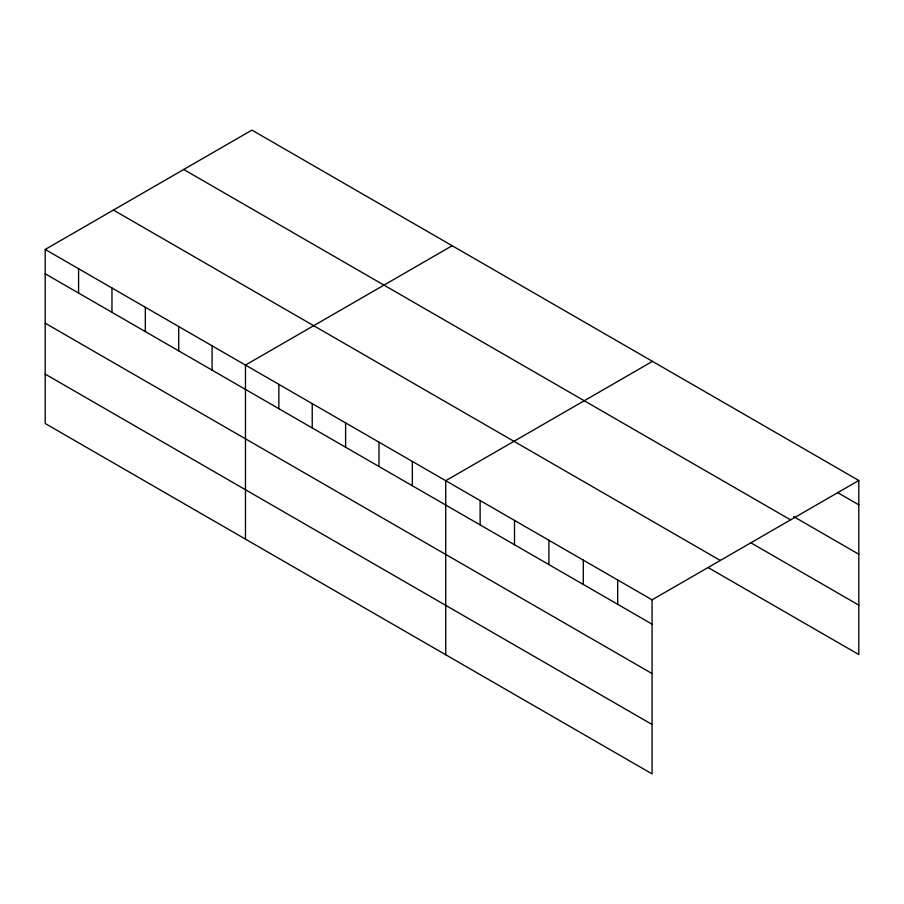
<?xml version="1.0" encoding="UTF-8"?>
<svg xmlns="http://www.w3.org/2000/svg" width="904" height="904" viewBox="0 0 904 904"><rect width="100%" height="100%" fill="white"/><g stroke="black" fill="none" stroke-linecap="round" stroke-linejoin="round"><path stroke-width="1.36" d="M45.2 249.459L652.078 599.838L652.078 773.892L45.2 423.513L45.2 249.459L251.922 130.108L858.8 480.487L858.8 654.541L708.194 567.599M452.192 245.73L245.47 365.08L245.47 539.134M652.462 361.363L445.74 480.702L445.74 654.767M652.078 599.838L858.8 480.487M837.454 492.499L858.8 504.816M793.576 516.568L858.8 554.231M183.704 169.489L790.582 519.868M750.885 542.829L858.8 605.138M113.418 210.067L720.296 560.446M45.2 273.788L652.078 624.167M45.2 323.191L652.078 673.57M45.2 374.109L652.078 724.488M617.692 579.984L617.692 604.313M583.306 560.13L583.306 584.459M548.909 540.276L548.909 564.604M514.523 520.41L514.523 544.75M480.126 500.556L480.126 524.896M412.36 461.435L412.36 485.764M378.979 442.169L378.979 466.498M345.611 422.891L345.611 447.22M312.23 403.625L312.23 427.954M278.85 384.347L278.85 408.687M212.09 345.814L212.09 370.143M178.709 326.536L178.709 350.865M145.341 307.27L145.341 331.598M111.96 287.992L111.96 312.332M78.58 268.725L78.58 293.054"/></g></svg>
